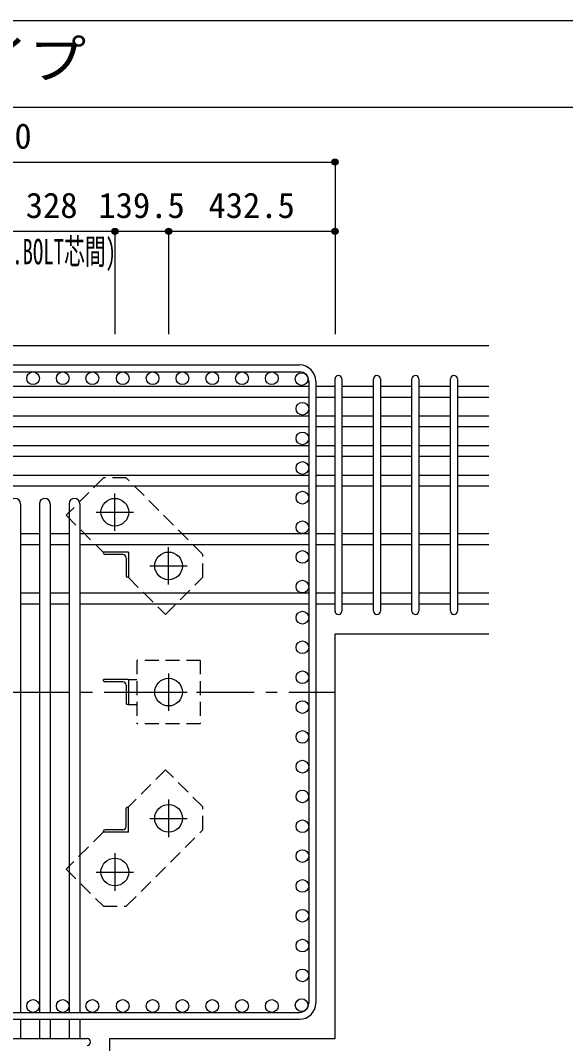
# Model space of a CAD drawing. Units: millimetres at full size, sheet at 1:30. Extents: x -5973 to 5954, y -4195 to 4201.
# Drawn here: x 635 to 2051, y 1543 to 4201 of the extents above; entities that cross this region are included whole.
import ezdxf
from ezdxf.enums import TextEntityAlignment as Align

# ---------------------------------------------------------------- set-up
doc = ezdxf.new("R2010")
doc.units = ezdxf.units.MM
doc.header["$LTSCALE"] = 30
doc.header["$PDMODE"] = 32
doc.header["$PDSIZE"] = 15
doc.linetypes.add('CHAIN1', pattern=[8, 5, -1, 1, -1])
doc.linetypes.add('DASHED1', pattern=[1.8, 1.2, -0.6])
for name, color, linetype in [('0-1_躯体線', 2, 'Continuous'), ('0-2_アンカーボルト', 4, 'CHAIN1'), ('0-3_立上り筋', 3, 'Continuous'), ('0-4_フープ筋', 7, 'Continuous'), ('0-5_基礎梁筋', 7, 'Continuous'), ('0-6_スタラップ筋', 7, 'Continuous'), ('0-7_文字', 4, 'Continuous'), ('0-9_プレート', 4, 'DASHED1'), ('0-A_アングル', 4, 'Continuous'), ('0-D_寸法', 4, 'Continuous'), ('6-7_文字', 7, 'Continuous'), ('F-0_枠', 6, 'Continuous')]:
    doc.layers.add(name, color=color, linetype=linetype)
doc.styles.add('ＭＳ ゴシック', font='')
doc.styles.get('ＭＳ ゴシック').set_extended_font_data('MS Gothic')

msp = doc.modelspace()

# ---------------------------------------------------------------- linework, layer by layer
at = {"layer": '0-1_躯体線'}
for p, q in [((1852.44, 3356.03), (-347.56, 3356.03)), ((1452.44, 2607.83), (1852.44, 2607.83)), ((1452.44, 1556.03), (1452.44, 2607.83))]:
    msp.add_line(p, q, dxfattribs=at)
msp.add_lwpolyline([(867.44, 1156.03), (867.44, 1556.03), (1452.44, 1556.03)], dxfattribs=at)
at = {"layer": '0-2_アンカーボルト'}
for p, q in [((880.44, 2874.83), (880.44, 2972.33)), ((831.64, 2923.53), (929.14, 2923.53)), ((1019.94, 2735.33), (1019.94, 2832.83)), ((971.14, 2784.03), (1068.64, 2784.03)), ((1019.94, 2504.83), (1019.94, 2407.33)), ((971.24, 2456.03), (1068.74, 2456.03)), ((1019.94, 2176.83), (1019.94, 2079.33)), ((971.24, 2128.03), (1068.74, 2128.03)), ((880.44, 2037.33), (880.44, 1939.83)), ((831.74, 1988.53), (929.24, 1988.53))]:
    msp.add_line(p, q, dxfattribs=at)
at = {"layer": '0-2_アンカーボルト', "color": 3, "linetype": 'Continuous'}
for centre in [(880.44, 2923.53), (1019.94, 2784.03), (1019.94, 2456.03), (1019.94, 2128.03), (880.44, 1988.53)]:
    msp.add_circle(centre, 36, dxfattribs=at)
at = {"layer": '0-3_立上り筋'}
for centre in [(667.94, 3271.53), (744.94, 3271.53), (821.94, 3271.53), (901, 3271.53), (978.45, 3271.53), (1055.91, 3271.53), (1133.37, 3271.53), (1210.82, 3271.53), (1288.28, 3271.53), (1365.74, 3269.33), (1367.94, 3192.33), (1367.94, 3115.33), (1367.94, 3038.33), (1367.94, 2961.33), (1367.94, 2884.33), (1367.94, 2807.33), (1367.94, 2730.33), (1367.94, 2649.53), (1367.94, 2572.53), (1367.94, 2494.76), (1367.94, 2417.3), (1367.94, 2339.84), (1367.94, 2262.39), (1367.94, 2184.93), (1367.94, 2107.47), (1367.94, 2030.01), (1367.94, 1952.56), (1367.94, 1875.1), (1367.94, 1797.64), (1367.94, 1720.19), (667.94, 1640.53), (744.94, 1640.53), (821.94, 1640.53), (901, 1640.53), (978.45, 1640.53), (1055.91, 1640.53), (1133.37, 1640.53), (1210.82, 1640.53), (1288.28, 1640.53), (1365.74, 1642.73)]:
    msp.add_circle(centre, 16.5, dxfattribs=at)
at = {"layer": '0-4_フープ筋'}
for p, q in [((-255.56, 3306.03), (1360.44, 3306.03)), ((-255.56, 3288.03), (1360.44, 3288.03)), ((1384.44, 3264.03), (1384.44, 1648.03)), ((1402.44, 3264.03), (1402.44, 1648.03)), ((-255.56, 1624.03), (1360.44, 1624.03)), ((-255.56, 1606.03), (1360.44, 1606.03))]:
    msp.add_line(p, q, dxfattribs=at)
for centre, radius, start, end in [((1360.44, 3264.03), 42, 0, 90), ((1360.44, 3264.03), 24, 0, 90), ((1360.44, 1648.03), 42, 270, 0), ((1360.44, 1648.03), 24, 270, 0)]:
    msp.add_arc(centre, radius, start, end, dxfattribs=at)
at = {"layer": '0-5_基礎梁筋'}
for p, q in [((116.44, 3250.83), (1384.44, 3250.83)), ((1402.44, 3250.83), (1452.44, 3250.83)), ((1470.44, 3250.83), (1552.44, 3250.83)), ((1570.44, 3250.83), (1652.44, 3250.83)), ((1670.44, 3250.83), (1752.44, 3250.83)), ((1770.44, 3250.83), (1852.44, 3250.83)), ((116.44, 3222.83), (1384.44, 3222.83)), ((1402.44, 3222.83), (1452.44, 3222.83)), ((1470.44, 3222.83), (1552.44, 3222.83)), ((1570.44, 3222.83), (1652.44, 3222.83)), ((1670.44, 3222.83), (1752.44, 3222.83)), ((1770.44, 3222.83), (1852.44, 3222.83)), ((116.44, 3173.83), (1384.44, 3173.83)), ((1402.44, 3173.83), (1452.44, 3173.83)), ((1470.44, 3173.83), (1552.44, 3173.83)), ((1570.44, 3173.83), (1652.44, 3173.83)), ((1670.44, 3173.83), (1752.44, 3173.83)), ((1770.44, 3173.83), (1852.44, 3173.83)), ((116.44, 3145.83), (1384.44, 3145.83)), ((1402.44, 3145.83), (1452.44, 3145.83)), ((1470.44, 3145.83), (1552.44, 3145.83)), ((1570.44, 3145.83), (1652.44, 3145.83)), ((1670.44, 3145.83), (1752.44, 3145.83)), ((1770.44, 3145.83), (1852.44, 3145.83)), ((116.44, 3096.83), (1384.44, 3096.83)), ((1402.44, 3096.83), (1452.44, 3096.83)), ((1470.44, 3096.83), (1552.44, 3096.83)), ((1570.44, 3096.83), (1652.44, 3096.83)), ((1670.44, 3096.83), (1752.44, 3096.83)), ((1770.44, 3096.83), (1852.44, 3096.83)), ((116.44, 3068.83), (1384.44, 3068.83)), ((1402.44, 3068.83), (1452.44, 3068.83)), ((1470.44, 3068.83), (1552.44, 3068.83)), ((1570.44, 3068.83), (1652.44, 3068.83)), ((1670.44, 3068.83), (1752.44, 3068.83)), ((1770.44, 3068.83), (1852.44, 3068.83)), ((116.44, 3019.83), (1384.44, 3019.83)), ((1402.44, 3019.83), (1452.44, 3019.83)), ((1470.44, 3019.83), (1552.44, 3019.83)), ((1570.44, 3019.83), (1652.44, 3019.83)), ((1670.44, 3019.83), (1752.44, 3019.83)), ((1770.44, 3019.83), (1852.44, 3019.83)), ((116.44, 2991.83), (1384.44, 2991.83)), ((1402.44, 2991.83), (1452.44, 2991.83)), ((1470.44, 2991.83), (1552.44, 2991.83)), ((1570.44, 2991.83), (1652.44, 2991.83)), ((1670.44, 2991.83), (1752.44, 2991.83)), ((1770.44, 2991.83), (1852.44, 2991.83)), ((635.44, 2945.53), (635.44, 1624.03)), ((684.44, 2945.53), (684.44, 1624.03)), ((712.44, 2945.53), (712.44, 1624.03)), ((761.44, 2945.53), (761.44, 1624.03)), ((789.44, 2945.53), (789.44, 1624.03)), ((635.44, 2867.83), (684.44, 2867.83)), ((712.44, 2867.83), (761.44, 2867.83)), ((789.44, 2867.83), (1384.44, 2867.83)), ((1402.44, 2867.83), (1452.44, 2867.83)), ((1470.44, 2867.83), (1552.44, 2867.83)), ((1570.44, 2867.83), (1652.44, 2867.83)), ((1670.44, 2867.83), (1752.44, 2867.83)), ((1770.44, 2867.83), (1852.44, 2867.83)), ((635.44, 2839.83), (684.44, 2839.83)), ((712.44, 2839.83), (761.44, 2839.83)), ((789.44, 2839.83), (1384.44, 2839.83)), ((1402.44, 2839.83), (1452.44, 2839.83)), ((1470.44, 2839.83), (1552.44, 2839.83)), ((1570.44, 2839.83), (1652.44, 2839.83)), ((1670.44, 2839.83), (1752.44, 2839.83)), ((1770.44, 2839.83), (1852.44, 2839.83)), ((635.44, 2713.83), (684.44, 2713.83)), ((712.44, 2713.83), (761.44, 2713.83)), ((789.44, 2713.83), (1384.44, 2713.83)), ((1402.44, 2713.83), (1452.44, 2713.83)), ((1470.44, 2713.83), (1552.44, 2713.83)), ((1570.44, 2713.83), (1652.44, 2713.83)), ((1670.44, 2713.83), (1752.44, 2713.83)), ((1770.44, 2713.83), (1852.44, 2713.83)), ((635.44, 2685.83), (684.44, 2685.83)), ((712.44, 2685.83), (761.44, 2685.83)), ((789.44, 2685.83), (1384.44, 2685.83)), ((1402.44, 2685.83), (1452.44, 2685.83)), ((1470.44, 2685.83), (1552.44, 2685.83)), ((1570.44, 2685.83), (1652.44, 2685.83)), ((1670.44, 2685.83), (1752.44, 2685.83)), ((1770.44, 2685.83), (1852.44, 2685.83)), ((635.44, 1606.03), (635.44, 1556.03)), ((684.44, 1606.03), (684.44, 1556.03)), ((712.44, 1606.03), (712.44, 1556.03)), ((761.44, 1606.03), (761.44, 1556.03)), ((789.44, 1606.03), (789.44, 1556.03))]:
    msp.add_line(p, q, dxfattribs=at)
for centre in [(621.44, 2945.53), (698.44, 2945.53), (775.44, 2945.53)]:
    msp.add_arc(centre, 14, 0, 180, dxfattribs=at)
at = {"layer": '0-6_スタラップ筋'}
for p, q in [((1452.44, 2666.83), (1452.44, 3269.83)), ((1470.44, 3269.83), (1470.44, 2666.83)), ((1552.44, 2666.83), (1552.44, 3269.83)), ((1570.44, 3269.83), (1570.44, 2666.83)), ((1652.44, 2666.83), (1652.44, 3269.83)), ((1670.44, 3269.83), (1670.44, 2666.83)), ((1752.44, 2666.83), (1752.44, 3269.83)), ((1770.44, 3269.83), (1770.44, 2666.83)), ((296.44, 1556.03), (808.44, 1556.03))]:
    msp.add_line(p, q, dxfattribs=at)
for centre, start, end in [((1461.44, 3269.83), 0, 180), ((1561.44, 3269.83), 0, 180), ((1661.44, 3269.83), 0, 180), ((1761.44, 3269.83), 0, 180), ((1461.44, 2666.83), 180, 0), ((1561.44, 2666.83), 180, 0), ((1661.44, 2666.83), 180, 0), ((1761.44, 2666.83), 180, 0), ((808.44, 1547.03), 270, 90)]:
    msp.add_arc(centre, 9, start, end, dxfattribs=at)
at = {"layer": '0-9_プレート'}
for p, q in [((850.84, 3012.53), (753.94, 2915.63)), ((910.24, 3012.53), (850.84, 3012.53)), ((1108.94, 2813.83), (910.24, 3012.53)), ((753.94, 2915.63), (850.04, 2819.53)), ((1108.94, 2754.43), (1108.94, 2813.83)), ((915.94, 2753.63), (1012.04, 2657.53)), ((1012.04, 2657.53), (1108.94, 2754.43)), ((937.44, 2538.53), (937.44, 2373.53)), ((1102.44, 2538.53), (937.44, 2538.53)), ((1102.44, 2538.53), (1102.44, 2373.53)), ((915.94, 2488.53), (937.44, 2488.53)), ((915.94, 2423.53), (937.44, 2423.53)), ((1102.44, 2373.53), (937.44, 2373.53)), ((1012.04, 2254.53), (915.94, 2158.43)), ((1108.94, 2157.63), (1012.04, 2254.53)), ((1108.94, 2098.23), (1108.94, 2157.63)), ((850.04, 2092.53), (753.94, 1996.43)), ((910.24, 1899.53), (1108.94, 2098.23)), ((753.94, 1996.43), (850.84, 1899.53)), ((850.84, 1899.53), (910.24, 1899.53))]:
    msp.add_line(p, q, dxfattribs=at)
at = {"layer": '0-A_アングル'}
for p, q in [((915.94, 2819.53), (850.94, 2819.53)), ((850.94, 2817.53), (850.94, 2819.53)), ((915.94, 2819.53), (915.94, 2754.53)), ((901.44, 2813.53), (854.94, 2813.53)), ((909.94, 2805.03), (909.94, 2758.53)), ((915.94, 2754.53), (913.94, 2754.53)), ((915.94, 2488.53), (850.94, 2488.53)), ((850.94, 2486.53), (850.94, 2488.53)), ((901.44, 2482.53), (854.94, 2482.53)), ((909.94, 2474.03), (909.94, 2427.53)), ((915.94, 2488.53), (915.94, 2423.53)), ((915.94, 2423.53), (913.94, 2423.53)), ((909.94, 2107.03), (909.94, 2153.53)), ((913.94, 2157.53), (915.94, 2157.53)), ((915.94, 2092.53), (915.94, 2157.53)), ((850.94, 2092.53), (850.94, 2094.53)), ((915.94, 2092.53), (850.94, 2092.53)), ((901.44, 2098.53), (854.94, 2098.53))]:
    msp.add_line(p, q, dxfattribs=at)
for centre, radius, start, end in [((854.94, 2817.53), 4, 180, 270), ((901.44, 2805.03), 8.5, 0, 90), ((913.94, 2758.53), 4, 180, 270), ((854.94, 2486.53), 4, 180, 270), ((901.44, 2474.03), 8.5, 0, 90), ((913.94, 2427.53), 4, 180, 270), ((913.94, 2153.53), 4, 90, 180), ((901.44, 2107.03), 8.5, 270, 0), ((854.94, 2094.53), 4, 90, 180)]:
    msp.add_arc(centre, radius, start, end, dxfattribs=at)
at = {"layer": '0-D_寸法'}
for p, q in [((-347.56, 3833.07), (1452.44, 3833.07)), ((-347.56, 3833.07), (1452.44, 3833.07)), ((1452.44, 3833.07), (1452.44, 3653.07)), ((880.44, 3653.07), (552.44, 3653.07)), ((1019.94, 3653.07), (880.44, 3653.07)), ((880.44, 3653.07), (880.44, 3386.03)), ((1452.44, 3653.07), (1019.94, 3653.07)), ((1019.94, 3653.07), (1019.94, 3386.03)), ((1452.44, 3653.07), (1452.44, 3386.03))]:
    msp.add_line(p, q, dxfattribs=at)
at = {"layer": '0-D_寸法', "linetype": 'CHAIN1'}
msp.add_line((-347.56, 2456.03), (1452.44, 2456.03), dxfattribs=at)
at = {"layer": '0-D_寸法'}
for centre, radius in [((1452.44, 3833.07), 8), ((1452.44, 3833.07), 7.2), ((1452.44, 3833.07), 6.4), ((1452.44, 3833.07), 5.6), ((1452.44, 3833.07), 4.8), ((1452.44, 3833.07), 4), ((1452.44, 3833.07), 3.2), ((1452.44, 3833.07), 2.4), ((1452.44, 3833.07), 1.6), ((1452.44, 3833.07), 0.8), ((880.44, 3653.07), 8), ((880.44, 3653.07), 7.2), ((880.44, 3653.07), 6.4), ((880.44, 3653.07), 5.6), ((880.44, 3653.07), 4.8), ((880.44, 3653.07), 4), ((880.44, 3653.07), 3.2), ((880.44, 3653.07), 2.4), ((880.44, 3653.07), 1.6), ((880.44, 3653.07), 0.8), ((1019.94, 3653.07), 8), ((1019.94, 3653.07), 7.2), ((1019.94, 3653.07), 6.4), ((1019.94, 3653.07), 5.6), ((1019.94, 3653.07), 4.8), ((1019.94, 3653.07), 4), ((1019.94, 3653.07), 3.2), ((1019.94, 3653.07), 2.4), ((1019.94, 3653.07), 1.6), ((1019.94, 3653.07), 0.8), ((1452.44, 3653.07), 8), ((1452.44, 3653.07), 7.2), ((1452.44, 3653.07), 6.4), ((1452.44, 3653.07), 5.6), ((1452.44, 3653.07), 4.8), ((1452.44, 3653.07), 4), ((1452.44, 3653.07), 3.2), ((1452.44, 3653.07), 2.4), ((1452.44, 3653.07), 1.6), ((1452.44, 3653.07), 0.8)]:
    msp.add_circle(centre, radius, dxfattribs=at)
at = {"layer": '0-D_寸法', "color": 7}
for p in [(1452.44, 3833.07), (880.44, 3653.07), (880.44, 3653.07), (1019.94, 3653.07), (1019.94, 3653.07), (1452.44, 3653.07), (1452.44, 3653.07)]:
    msp.add_point(p, dxfattribs=at)
at = {"layer": 'F-0_枠'}
msp.add_line((-5972.88, 4201.15), (5954.1, 4201.15), dxfattribs=at)
at = {"layer": 'F-0_枠', "color": 2}
msp.add_line((-5972.88, 3976.15), (3723.6, 3976.15), dxfattribs=at)

# ---------------------------------------------------------------- texts
at = {"layer": '0-7_文字', "style": 'ＭＳ ゴシック', "width": 0.6}
msp.add_text('(A.BOLT芯間)', height=65.98, dxfattribs=at).set_placement((559.88, 3547.86), align=Align.BOTTOM_LEFT)
at = {"layer": '0-D_寸法', "style": 'ＭＳ ゴシック'}
for s, p in [('1,800', (439.94, 3848.07)), ('328', (648.94, 3668.07)), ('139.5', (837.69, 3668.07)), ('432.5', (1123.69, 3668.07))]:
    msp.add_text(s, height=65.98, dxfattribs=at).set_placement(p, align=Align.BOTTOM_LEFT)
at = {"layer": '6-7_文字', "color": 2, "style": 'ＭＳ ゴシック', "width": 1.1}
msp.add_text('\u3000\u3000基礎梁主筋\u3000６本タイプ', height=98.97, dxfattribs=at).set_placement((-1124.64, 4021.15), align=Align.BOTTOM_LEFT)

doc.saveas('drawing.dxf')
